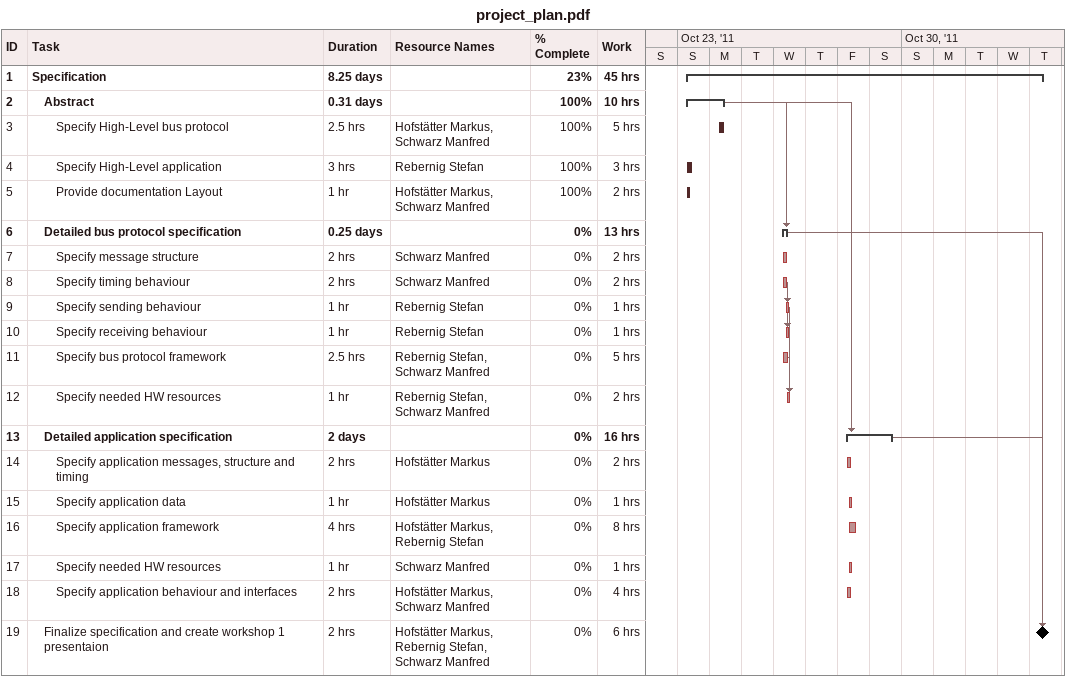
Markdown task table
project_plan.pdf

| ID | Level | Task | Duration | Start | Finish | Predecessors | Resources | % complete | Work (h) |
|---|---|---|---|---|---|---|---|---|---|
| 1 | 1 | **Specification** | 8.25d | 2011-10-23 | 2011-11-03 |  |  | 23 | 45 |
| 2 | 2 | **Abstract** | 0.31d | 2011-10-23 | 2011-10-24 |  |  | 100 | 10 |
| 3 | 3 | Specify High-Level bus protocol | 2.5h | 2011-10-24 | 2011-10-24 |  | Hofstätter Markus, Schwarz Manfred | 100 | 5 |
| 4 | 3 | Specify High-Level application | 3h | 2011-10-23 | 2011-10-23 |  | Rebernig Stefan | 100 | 3 |
| 5 | 3 | Provide documentation Layout | 1h | 2011-10-23 | 2011-10-23 |  | Hofstätter Markus, Schwarz Manfred | 100 | 2 |
| 6 | 2 | **Detailed bus protocol specification** | 0.25d | 2011-10-26 | 2011-10-26 | 2 |  | 0 | 13 |
| 7 | 3 | Specify message structure | 2h | 2011-10-26 | 2011-10-26 |  | Schwarz Manfred | 0 | 2 |
| 8 | 3 | Specify timing behaviour | 2h | 2011-10-26 | 2011-10-26 |  | Schwarz Manfred | 0 | 2 |
| 9 | 3 | Specify sending behaviour | 1h | 2011-10-26 | 2011-10-26 | 8 | Rebernig Stefan | 0 | 1 |
| 10 | 3 | Specify receiving behaviour | 1h | 2011-10-26 | 2011-10-26 | 8 | Rebernig Stefan | 0 | 1 |
| 11 | 3 | Specify bus protocol framework | 2.5h | 2011-10-26 | 2011-10-26 |  | Rebernig Stefan, Schwarz Manfred | 0 | 5 |
| 12 | 3 | Specify needed HW resources | 1h | 2011-10-26 | 2011-10-26 | 9, 10, 11 | Rebernig Stefan, Schwarz Manfred | 0 | 2 |
| 13 | 2 | **Detailed application specification** | 2d | 2011-10-28 | 2011-10-29 | 2 |  | 0 | 16 |
| 14 | 3 | Specify application messages, structure and timing | 2h | 2011-10-28 | 2011-10-28 |  | Hofstätter Markus | 0 | 2 |
| 15 | 3 | Specify application data | 1h | 2011-10-28 | 2011-10-28 |  | Hofstätter Markus | 0 | 1 |
| 16 | 3 | Specify application framework | 4h | 2011-10-28 | 2011-10-28 |  | Hofstätter Markus, Rebernig Stefan | 0 | 8 |
| 17 | 3 | Specify needed HW resources | 1h | 2011-10-28 | 2011-10-28 |  | Schwarz Manfred | 0 | 1 |
| 18 | 3 | Specify application behaviour and interfaces | 2h | 2011-10-28 | 2011-10-28 |  | Hofstätter Markus, Schwarz Manfred | 0 | 4 |
| 19 | 2 | Finalize specification and create workshop 1 presentaion | 2h | 2011-11-03 | 2011-11-03 | 6, 13 | Hofstätter Markus, Rebernig Stefan, Schwarz Manfred | 0 | 6 |
